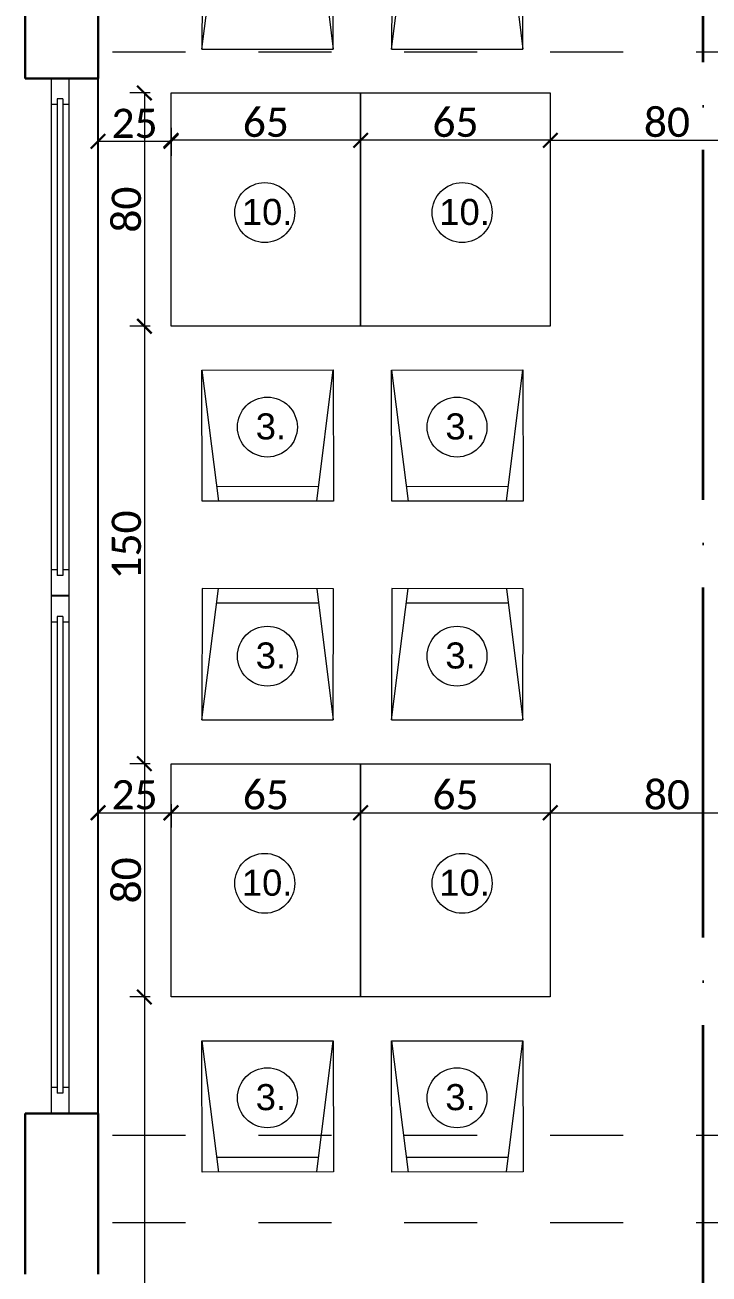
# Model space of a CAD drawing. Header units: centimetres. Extents: x -26724 to 60145, y -23645 to 6771.
# Drawn here: x -20015.1 to -19780.6, y -2140.3 to -1712 of the extents above; entities that cross this region are included whole.
import ezdxf

# ---------------------------------------------------------------- set-up
doc = ezdxf.new("R2010")
doc.units = ezdxf.units.CM
doc.linetypes.add('ACAD_ISO04W100', pattern=[30, 24, -3, 0, -3])
doc.linetypes.add('DALEKOVOD_VN', pattern=[5, 2.5, -2.5])
doc.layers.add('3.IZGLED 2', color=7, linetype='Continuous', lineweight=9, true_color=0x4a4a4a)
doc.layers.add('IZGLED 2', color=253, linetype='Continuous', lineweight=9, true_color=0x828282)
for name, color, linetype, lineweight in [('4.KOTE', 88, 'Continuous', 15), ('namestaj', 8, 'Continuous', 9), ('namjestaj', 150, 'Continuous', 5), ('prozori', 140, 'Continuous', 13), ('zid', 7, 'Continuous', 40)]:
    doc.layers.add(name, color=color, linetype=linetype, lineweight=lineweight)
doc.layers.add('pozicije', color=7, linetype='Continuous')
doc.styles.add('0.15', font='arial.ttf', dxfattribs={"height": 0.15})
doc.styles.get("Standard").update_dxf_attribs({"font": 'calibri.ttf'})
doc.dimstyles.new('ja 1 50', dxfattribs={"dimtxt": 10, "dimasz": 5, "dimexe": 5, "dimexo": 5, "dimgap": 1, "dimtad": 1, "dimdec": 0, "dimtxsty": 'Standard', "dimblk": 'ARCHTICK', "dimcen": 2.5, "dimclrd": 256, "dimclrt": 7, "dimadec": 0, "dimazin": 0, "dimtfac": 1, "dimtdec": 0, "dimtix": 1, "dimtmove": 1, "dimatfit": 3, "dimldrblk": 'ARCHTICK', "dimfxl": 10, "dimfxlon": 1, "dimlwd": 0, "dimlwe": 9, "dimarcsym": 0})

# ---------------------------------------------------------------- blocks, each defined once
blk = doc.blocks.new('hzzzzzzz')
at = {"layer": 'namjestaj', "transparency": 33554687}
for p, q in [((620.48, 1677.08, 13.5), (626.13, 1722.08, 13.5)), ((620.5, 1722.08, 13.5), (620.48, 1677.08, 13.5)), ((665.5, 1722.06, 13.5), (620.5, 1722.08, 13.5)), ((620.5, 1722.08, 13.5), (620.5, 1722.08, 13.5)), ((659.88, 1722.06, 13.5), (665.48, 1677.06, 13.5)), ((665.48, 1677.06, 13.5), (665.5, 1722.06, 13.5)), ((660.5, 1717.06, 13.5), (625.5, 1717.08, 13.5)), ((620.48, 1677.08, 13.5), (665.48, 1677.06, 13.5)), ((609.86, 1582.06, 13.5), (609.86, 1662.06, 13.5)), ((609.86, 1662.06, 13.5), (674.86, 1662.06, 13.5)), ((674.86, 1662.06, 13.5), (674.86, 1582.06, 13.5)), ((674.86, 1582.06, 13.5), (609.86, 1582.06, 13.5)), ((609.86, 1582.06, 13.5), (609.86, 1582.06, 13.5)), ((620.48, 1567.04, 13.5), (665.48, 1567.06, 13.5)), ((620.48, 1567.04, 13.5), (626.13, 1522.04, 13.5)), ((620.5, 1522.04, 13.5), (620.48, 1567.04, 13.5)), ((659.88, 1522.06, 13.5), (665.48, 1567.06, 13.5)), ((665.48, 1567.06, 13.5), (665.5, 1522.06, 13.5)), ((660.5, 1527.06, 13.5), (625.5, 1527.04, 13.5)), ((665.5, 1522.06, 13.5), (620.5, 1522.04, 13.5)), ((620.5, 1522.04, 13.5), (620.5, 1522.04, 13.5))]:
    blk.add_line(p, q, dxfattribs=at)
blk = doc.blocks.new('_ArchTick')
at = {"color": 0, "linetype": 'ByBlock', "const_width": 0.15}
blk.add_lwpolyline([(-0.5, -0.5), (0.5, 0.5)], dxfattribs=at)
blk = doc.blocks.new('*D2526')
at = {"layer": '4.KOTE', "color": 0, "lineweight": 9, "transparency": 16777216}
for p, q in [((-19900.03, -1747.23), (-19900.03, -1756.5)), ((-19835.03, -1747.23), (-19835.03, -1756.5))]:
    blk.add_line(p, q, dxfattribs=at)
at = {"layer": '4.KOTE', "lineweight": 0, "transparency": 16777216}
blk.add_line((-19835.03, -1751.5), (-19900.03, -1751.5), dxfattribs=at)
at = {"layer": 'Defpoints', "color": 0, "transparency": 16777216}
for p in [(-19900.03, -1735.26, 27), (-19835.03, -1735.26, 27), (-19900.03, -1751.5)]:
    blk.add_point(p, dxfattribs=at)
at = {"layer": '4.KOTE', "lineweight": 0, "transparency": 16777216, "xscale": 5, "yscale": 5, "zscale": 5, "rotation": 180}
blk.add_blockref('_ArchTick', (-19900.03, -1751.5), dxfattribs=at)
at = {"layer": '4.KOTE', "lineweight": 0, "transparency": 16777216, "xscale": 5, "yscale": 5, "zscale": 5}
blk.add_blockref('_ArchTick', (-19835.03, -1751.5), dxfattribs=at)
at = {"layer": '4.KOTE', "color": 7, "transparency": 16777216, "insert": (-19867.53, -1745.38), "char_height": 10, "attachment_point": 5}
blk.add_mtext('65', dxfattribs=at)
blk = doc.blocks.new('*D2527')
at = {"layer": '4.KOTE', "color": 0, "lineweight": 9, "transparency": 16777216}
for p, q in [((-19965.03, -1747.23), (-19965.03, -1756.5)), ((-19900.03, -1747.23), (-19900.03, -1756.5))]:
    blk.add_line(p, q, dxfattribs=at)
at = {"layer": '4.KOTE', "lineweight": 0, "transparency": 16777216}
blk.add_line((-19900.03, -1751.5), (-19965.03, -1751.5), dxfattribs=at)
at = {"layer": 'Defpoints', "color": 0, "transparency": 16777216}
for p in [(-19965.03, -1735.26, 27), (-19900.03, -1735.26, 27), (-19965.03, -1751.5)]:
    blk.add_point(p, dxfattribs=at)
at = {"layer": '4.KOTE', "lineweight": 0, "transparency": 16777216, "xscale": 5, "yscale": 5, "zscale": 5, "rotation": 180}
blk.add_blockref('_ArchTick', (-19965.03, -1751.5), dxfattribs=at)
at = {"layer": '4.KOTE', "lineweight": 0, "transparency": 16777216, "xscale": 5, "yscale": 5, "zscale": 5}
blk.add_blockref('_ArchTick', (-19900.03, -1751.5), dxfattribs=at)
at = {"layer": '4.KOTE', "color": 7, "transparency": 16777216, "insert": (-19932.53, -1745.38), "char_height": 10, "attachment_point": 5}
blk.add_mtext('65', dxfattribs=at)
blk = doc.blocks.new('*D2528')
at = {"layer": '4.KOTE', "color": 0, "lineweight": 9, "transparency": 16777216}
for p, q in [((-19972.2, -1735.26), (-19979.15, -1735.26)), ((-19972.2, -1815.26), (-19979.15, -1815.26))]:
    blk.add_line(p, q, dxfattribs=at)
at = {"layer": '4.KOTE', "lineweight": 0, "transparency": 16777216}
blk.add_line((-19974.15, -1735.26), (-19974.15, -1815.26), dxfattribs=at)
at = {"layer": 'Defpoints', "color": 0, "transparency": 16777216}
for p in [(-19965.03, -1735.26, 27), (-19974.15, -1815.26), (-19965.03, -1815.26, 27)]:
    blk.add_point(p, dxfattribs=at)
at = {"layer": '4.KOTE', "lineweight": 0, "transparency": 16777216, "xscale": 5, "yscale": 5, "zscale": 5}
for p, rotation in [((-19974.15, -1735.26), 90), ((-19974.15, -1815.26), 270)]:
    blk.add_blockref('_ArchTick', p, dxfattribs=dict(at, rotation=rotation))
at = {"layer": '4.KOTE', "color": 7, "transparency": 16777216, "insert": (-19980.28, -1775.26), "char_height": 10, "attachment_point": 5, "rotation": 90}
blk.add_mtext('80', dxfattribs=at)
blk = doc.blocks.new('*D2529')
at = {"layer": '4.KOTE', "color": 0, "lineweight": 9, "transparency": 16777216}
for p, q in [((-19990.03, -1744.14), (-19990.03, -1756.86)), ((-19965.03, -1747.49), (-19965.03, -1756.86))]:
    blk.add_line(p, q, dxfattribs=at)
at = {"layer": '4.KOTE', "lineweight": 0, "transparency": 16777216}
blk.add_line((-19965.03, -1751.86), (-19990.03, -1751.86), dxfattribs=at)
at = {"layer": 'Defpoints', "color": 0, "transparency": 16777216}
for p in [(-19990.03, -1735.26, 13.5), (-19965.03, -1735.26, 27), (-19990.03, -1751.86)]:
    blk.add_point(p, dxfattribs=at)
at = {"layer": '4.KOTE', "lineweight": 0, "transparency": 16777216, "xscale": 5, "yscale": 5, "zscale": 5, "rotation": 180}
blk.add_blockref('_ArchTick', (-19990.03, -1751.86), dxfattribs=at)
at = {"layer": '4.KOTE', "lineweight": 0, "transparency": 16777216, "xscale": 5, "yscale": 5, "zscale": 5}
blk.add_blockref('_ArchTick', (-19965.03, -1751.86), dxfattribs=at)
at = {"layer": '4.KOTE', "color": 7, "transparency": 16777216, "insert": (-19977.53, -1745.74), "char_height": 10, "attachment_point": 5}
blk.add_mtext('25', dxfattribs=at)
blk = doc.blocks.new('*D2530')
at = {"layer": '4.KOTE', "color": 0, "lineweight": 9, "transparency": 16777216}
for p, q in [((-19835.03, -1747.23), (-19835.03, -1756.5)), ((-19755.07, -1743.84), (-19755.07, -1756.5))]:
    blk.add_line(p, q, dxfattribs=at)
at = {"layer": '4.KOTE', "lineweight": 0, "transparency": 16777216}
blk.add_line((-19835.03, -1751.5), (-19755.07, -1751.5), dxfattribs=at)
at = {"layer": 'Defpoints', "color": 0, "transparency": 16777216}
for p in [(-19835.03, -1735.26, 27), (-19755.07, -1735.26, 13.5), (-19755.07, -1751.5)]:
    blk.add_point(p, dxfattribs=at)
at = {"layer": '4.KOTE', "lineweight": 0, "transparency": 16777216, "xscale": 5, "yscale": 5, "zscale": 5, "rotation": 180}
blk.add_blockref('_ArchTick', (-19835.03, -1751.5), dxfattribs=at)
at = {"layer": '4.KOTE', "lineweight": 0, "transparency": 16777216, "xscale": 5, "yscale": 5, "zscale": 5}
blk.add_blockref('_ArchTick', (-19755.07, -1751.5), dxfattribs=at)
at = {"layer": '4.KOTE', "color": 7, "transparency": 16777216, "insert": (-19795.05, -1745.38), "char_height": 10, "attachment_point": 5}
blk.add_mtext('80', dxfattribs=at)
blk = doc.blocks.new('*D2537')
at = {"layer": '4.KOTE', "color": 0, "lineweight": 9, "transparency": 16777216}
for p, q in [((-19972.2, -1815.26), (-19979.15, -1815.26)), ((-19972.2, -1965.26), (-19979.15, -1965.26))]:
    blk.add_line(p, q, dxfattribs=at)
at = {"layer": '4.KOTE', "lineweight": 0, "transparency": 16777216}
blk.add_line((-19974.15, -1815.26), (-19974.15, -1965.26), dxfattribs=at)
at = {"layer": 'Defpoints', "color": 0, "transparency": 16777216}
for p in [(-19965.03, -1815.26, 27), (-19974.15, -1965.26), (-19965.03, -1965.26, 27)]:
    blk.add_point(p, dxfattribs=at)
at = {"layer": '4.KOTE', "lineweight": 0, "transparency": 16777216, "xscale": 5, "yscale": 5, "zscale": 5}
for p, rotation in [((-19974.15, -1815.26), 90), ((-19974.15, -1965.26), 270)]:
    blk.add_blockref('_ArchTick', p, dxfattribs=dict(at, rotation=rotation))
at = {"layer": '4.KOTE', "color": 7, "transparency": 16777216, "insert": (-19980.28, -1890.26), "char_height": 10, "attachment_point": 5, "rotation": 90}
blk.add_mtext('150', dxfattribs=at)
blk = doc.blocks.new('*D2538')
at = {"layer": '4.KOTE', "color": 0, "lineweight": 9, "transparency": 16777216}
for p, q in [((-19972.2, -1965.26), (-19979.15, -1965.26)), ((-19972.2, -2045.26), (-19979.15, -2045.26))]:
    blk.add_line(p, q, dxfattribs=at)
at = {"layer": '4.KOTE', "lineweight": 0, "transparency": 16777216}
blk.add_line((-19974.15, -1965.26), (-19974.15, -2045.26), dxfattribs=at)
at = {"layer": 'Defpoints', "color": 0, "transparency": 16777216}
for p in [(-19965.03, -1965.26, 27), (-19974.15, -2045.26), (-19965.03, -2045.26, 27)]:
    blk.add_point(p, dxfattribs=at)
at = {"layer": '4.KOTE', "lineweight": 0, "transparency": 16777216, "xscale": 5, "yscale": 5, "zscale": 5}
for p, rotation in [((-19974.15, -1965.26), 90), ((-19974.15, -2045.26), 270)]:
    blk.add_blockref('_ArchTick', p, dxfattribs=dict(at, rotation=rotation))
at = {"layer": '4.KOTE', "color": 7, "transparency": 16777216, "insert": (-19980.28, -2005.26), "char_height": 10, "attachment_point": 5, "rotation": 90}
blk.add_mtext('80', dxfattribs=at)
blk = doc.blocks.new('*D2539')
at = {"layer": '4.KOTE', "color": 0, "lineweight": 9, "transparency": 16777216}
for p, q in [((-19972.2, -2045.26), (-19979.15, -2045.26)), ((-19972.2, -2285.26), (-19979.15, -2285.26))]:
    blk.add_line(p, q, dxfattribs=at)
at = {"layer": '4.KOTE', "lineweight": 0, "transparency": 16777216}
blk.add_line((-19974.15, -2045.26), (-19974.15, -2285.26), dxfattribs=at)
at = {"layer": 'Defpoints', "color": 0, "transparency": 16777216}
for p in [(-19965.03, -2045.26, 27), (-19974.15, -2285.26), (-19965.03, -2285.26, 27)]:
    blk.add_point(p, dxfattribs=at)
at = {"layer": '4.KOTE', "lineweight": 0, "transparency": 16777216, "xscale": 5, "yscale": 5, "zscale": 5}
for p, rotation in [((-19974.15, -2045.26), 90), ((-19974.15, -2285.26), 270)]:
    blk.add_blockref('_ArchTick', p, dxfattribs=dict(at, rotation=rotation))
at = {"layer": '4.KOTE', "color": 7, "transparency": 16777216, "insert": (-19980.28, -2165.26), "char_height": 10, "attachment_point": 5, "rotation": 90}
blk.add_mtext('240', dxfattribs=at)
blk = doc.blocks.new('*D2542')
at = {"layer": '4.KOTE', "color": 0, "lineweight": 9, "transparency": 16777216}
for p, q in [((-19990.03, -1975.34), (-19990.03, -1987.1)), ((-19965.03, -1979.09), (-19965.03, -1987.1))]:
    blk.add_line(p, q, dxfattribs=at)
at = {"layer": '4.KOTE', "lineweight": 0, "transparency": 16777216}
blk.add_line((-19990.03, -1982.1), (-19965.03, -1982.1), dxfattribs=at)
at = {"layer": 'Defpoints', "color": 0, "transparency": 16777216}
for p in [(-19990.03, -1970.04, 13.5), (-19965.03, -1970.04, 27), (-19965.03, -1982.1)]:
    blk.add_point(p, dxfattribs=at)
at = {"layer": '4.KOTE', "lineweight": 0, "transparency": 16777216, "xscale": 5, "yscale": 5, "zscale": 5, "rotation": 180}
blk.add_blockref('_ArchTick', (-19990.03, -1982.1), dxfattribs=at)
at = {"layer": '4.KOTE', "lineweight": 0, "transparency": 16777216, "xscale": 5, "yscale": 5, "zscale": 5}
blk.add_blockref('_ArchTick', (-19965.03, -1982.1), dxfattribs=at)
at = {"layer": '4.KOTE', "color": 7, "transparency": 16777216, "insert": (-19977.53, -1975.97), "char_height": 10, "attachment_point": 5}
blk.add_mtext('25', dxfattribs=at)
blk = doc.blocks.new('*D2543')
at = {"layer": '4.KOTE', "color": 0, "lineweight": 9, "transparency": 16777216}
for p, q in [((-19965.03, -1979.09), (-19965.03, -1987.1)), ((-19900.03, -1984.37), (-19900.03, -1987.1))]:
    blk.add_line(p, q, dxfattribs=at)
at = {"layer": '4.KOTE', "lineweight": 0, "transparency": 16777216}
blk.add_line((-19965.03, -1982.1), (-19900.03, -1982.1), dxfattribs=at)
at = {"layer": 'Defpoints', "color": 0, "transparency": 16777216}
for p in [(-19965.03, -1970.04, 27), (-19900.03, -1982.1, 27), (-19900.03, -1982.1)]:
    blk.add_point(p, dxfattribs=at)
at = {"layer": '4.KOTE', "lineweight": 0, "transparency": 16777216, "xscale": 5, "yscale": 5, "zscale": 5, "rotation": 180}
blk.add_blockref('_ArchTick', (-19965.03, -1982.1), dxfattribs=at)
at = {"layer": '4.KOTE', "lineweight": 0, "transparency": 16777216, "xscale": 5, "yscale": 5, "zscale": 5}
blk.add_blockref('_ArchTick', (-19900.03, -1982.1), dxfattribs=at)
at = {"layer": '4.KOTE', "color": 7, "transparency": 16777216, "insert": (-19932.53, -1975.98), "char_height": 10, "attachment_point": 5}
blk.add_mtext('65', dxfattribs=at)
blk = doc.blocks.new('*D2544')
at = {"layer": '4.KOTE', "lineweight": 0, "transparency": 16777216}
blk.add_line((-19900.03, -1982.1), (-19835.03, -1982.1), dxfattribs=at)
at = {"layer": '4.KOTE', "color": 0, "lineweight": 9, "transparency": 16777216}
for p, q in [((-19835.03, -1979.23), (-19835.03, -1987.1)), ((-19900.03, -1984.37), (-19900.03, -1987.1))]:
    blk.add_line(p, q, dxfattribs=at)
at = {"layer": 'Defpoints', "color": 0, "transparency": 16777216}
for p in [(-19835.03, -1970.47, 27), (-19900.03, -1982.1, 27), (-19835.03, -1982.1)]:
    blk.add_point(p, dxfattribs=at)
at = {"layer": '4.KOTE', "lineweight": 0, "transparency": 16777216, "xscale": 5, "yscale": 5, "zscale": 5, "rotation": 180}
blk.add_blockref('_ArchTick', (-19900.03, -1982.1), dxfattribs=at)
at = {"layer": '4.KOTE', "lineweight": 0, "transparency": 16777216, "xscale": 5, "yscale": 5, "zscale": 5}
blk.add_blockref('_ArchTick', (-19835.03, -1982.1), dxfattribs=at)
at = {"layer": '4.KOTE', "color": 7, "transparency": 16777216, "insert": (-19867.53, -1975.98), "char_height": 10, "attachment_point": 5}
blk.add_mtext('65', dxfattribs=at)
blk = doc.blocks.new('*D2545')
at = {"layer": '4.KOTE', "color": 0, "lineweight": 9, "transparency": 16777216}
for p, q in [((-19835.03, -1979.23), (-19835.03, -1987.1)), ((-19755.07, -1983.83), (-19755.07, -1987.1))]:
    blk.add_line(p, q, dxfattribs=at)
at = {"layer": '4.KOTE', "lineweight": 0, "transparency": 16777216}
blk.add_line((-19835.03, -1982.1), (-19755.07, -1982.1), dxfattribs=at)
at = {"layer": 'Defpoints', "color": 0, "transparency": 16777216}
for p in [(-19835.03, -1970.47, 27), (-19755.07, -1982.1, 13.5), (-19755.07, -1982.1)]:
    blk.add_point(p, dxfattribs=at)
at = {"layer": '4.KOTE', "lineweight": 0, "transparency": 16777216, "xscale": 5, "yscale": 5, "zscale": 5, "rotation": 180}
blk.add_blockref('_ArchTick', (-19835.03, -1982.1), dxfattribs=at)
at = {"layer": '4.KOTE', "lineweight": 0, "transparency": 16777216, "xscale": 5, "yscale": 5, "zscale": 5}
blk.add_blockref('_ArchTick', (-19755.07, -1982.1), dxfattribs=at)
at = {"layer": '4.KOTE', "color": 7, "transparency": 16777216, "insert": (-19795.05, -1975.97), "char_height": 10, "attachment_point": 5}
blk.add_mtext('80', dxfattribs=at)

msp = doc.modelspace()

# ---------------------------------------------------------------- linework, layer by layer
at = {"layer": '3.IZGLED 2', "color": 32, "linetype": 'DALEKOVOD_VN', "ltscale": 10, "true_color": 0xcd6928}
for p, q in [((-19310.07, -1721.26, 13.5), (-19990.05, -1721.26, 13.5)), ((-19310.07, -2092.76, 13.5), (-19990.03, -2092.76, 13.5)), ((-19310.07, -2122.76, 13.5), (-19990.03, -2122.76, 13.5))]:
    msp.add_line(p, q, dxfattribs=at)
at = {"layer": 'IZGLED 2', "color": 32, "linetype": 'ACAD_ISO04W100', "lineweight": 35, "ltscale": 5}
msp.add_line((-19782.61, -3075.56), (-19782.61, -1001.95), dxfattribs=at)
at = {"layer": 'IZGLED 2', "lineweight": 25, "ltscale": 12}
msp.add_line((-19990.03, -2085.26, 13.5), (-19990.03, -1730.26, 13.5), dxfattribs=at)
at = {"layer": 'namestaj'}
for centre in [(-19932.91, -1776.29, -27), (-19865.25, -1776.29, -27), (-19932, -1849.83, -27), (-19867, -1849.83, -27), (-19932, -1928.38, -27), (-19867, -1928.38, -27), (-19932.91, -2006.29, -27), (-19865.25, -2006.29, -27), (-19932, -2079.83, -27), (-19867, -2079.83, -27)]:
    msp.add_circle(centre, 10.27, dxfattribs=at)
at = {"layer": 'prozori'}
for p, q in [((-20006.05, -1730.26, 13.5), (-20006.05, -2085.26, 13.5)), ((-20000.05, -1730.26, 13.5), (-20000.05, -2085.26, 13.5)), ((-20004.05, -1737.26, 13.5), (-20004.05, -1900.76, 13.5)), ((-20002.05, -1737.26, 13.5), (-20004.05, -1737.26, 13.5)), ((-20002.05, -1737.26, 13.5), (-20002.05, -1900.76, 13.5)), ((-20004.05, -1739.26, 13.5), (-20006.05, -1739.26, 13.5)), ((-20000.05, -1739.26, 13.5), (-20002.05, -1739.26, 13.5)), ((-20004.05, -1898.76, 13.5), (-20006.05, -1898.76, 13.5)), ((-20002.05, -1900.76, 13.5), (-20004.05, -1900.76, 13.5)), ((-20000.05, -1898.76, 13.5), (-20002.05, -1898.76, 13.5)), ((-20004.05, -1916.76, 13.5), (-20006.05, -1916.76, 13.5)), ((-20004.05, -1914.76, 13.5), (-20004.05, -2078.26, 13.5)), ((-20002.05, -1914.76, 13.5), (-20004.05, -1914.76, 13.5)), ((-20002.05, -1914.76, 13.5), (-20002.05, -2078.26, 13.5)), ((-20000.05, -1916.76, 13.5), (-20002.05, -1916.76, 13.5)), ((-20004.05, -2076.26, 13.5), (-20006.05, -2076.26, 13.5)), ((-20000.05, -2076.26, 13.5), (-20002.05, -2076.26, 13.5)), ((-20002.05, -2078.26, 13.5), (-20004.05, -2078.26, 13.5))]:
    msp.add_line(p, q, dxfattribs=at)
at = {"layer": 'prozori', "lineweight": 25, "ltscale": 12}
msp.add_line((-20000.05, -1907.76, 13.5), (-20006.05, -1907.76, 13.5), dxfattribs=at)
at = {"layer": 'zid', "lineweight": 30}
for p, q in [((-20015.07, -1675.26, 13.5), (-20015.07, -1730.26, 13.5)), ((-19990.05, -1730.26, 13.5), (-19990.05, -1675.26, 13.5)), ((-20015.07, -1730.26, 13.5), (-19990.05, -1730.26, 13.5)), ((-20015.07, -2085.26, 13.5), (-20015.07, -2140.26, 13.5)), ((-20015.07, -2085.26, 13.5), (-19990.03, -2085.26, 13.5)), ((-19990.03, -2140.26, 13.5), (-19990.03, -2085.26, 13.5))]:
    msp.add_line(p, q, dxfattribs=at)

# ---------------------------------------------------------------- block references
for p in [(-20574.89, -3397.32, 13.5), (-20509.89, -3397.32, 13.5), (-20574.89, -3627.32, 13.5), (-20509.89, -3627.32, 13.5)]:
    msp.add_blockref('hzzzzzzz', p)

# ---------------------------------------------------------------- texts
at = {"layer": 'pozicije', "style": '0.15'}
for s, p in [('10.', (-19940.75, -1780.53, -27)), ('10.', (-19873.09, -1780.53, -27)), ('3.', (-19936, -1854.07, -27)), ('3.', (-19871, -1854.07, -27)), ('3.', (-19936, -1932.62, -27)), ('3.', (-19871, -1932.62, -27)), ('10.', (-19940.75, -2010.53, -27)), ('10.', (-19873.09, -2010.53, -27)), ('3.', (-19936, -2084.07, -27)), ('3.', (-19871, -2084.07, -27))]:
    msp.add_text(s, height=8.93, dxfattribs=at).set_placement(p)

# ---------------------------------------------------------------- dimensions: what is measured, and where the dimension line sits
at = {"layer": '4.KOTE'}
for base, p1, p2, picture, middle in [((-19974.15, -1815.26), (-19965.03, -1735.26, 27), (-19965.03, -1815.26, 27), '*D2528', (-19980.28, -1775.26)), ((-19974.15, -1965.26), (-19965.03, -1815.26, 27), (-19965.03, -1965.26, 27), '*D2537', (-19980.28, -1890.26)), ((-19974.15, -2045.26), (-19965.03, -1965.26, 27), (-19965.03, -2045.26, 27), '*D2538', (-19980.28, -2005.26)), ((-19974.15, -2285.26), (-19965.03, -2045.26, 27), (-19965.03, -2285.26, 27), '*D2539', (-19980.28, -2165.26))]:
    dim = msp.add_linear_dim(base=base, p1=p1, p2=p2, angle=90, dimstyle='ja 1 50', dxfattribs=at)
    dim.commit()
    dim.dimension.update_dxf_attribs({"geometry": picture, "text_midpoint": middle})
for base, p1, p2, picture, middle in [((-19990.03, -1751.86), (-19965.03, -1735.26, 27), (-19990.03, -1735.26, 13.5), '*D2529', (-19977.53, -1745.74)), ((-19965.03, -1751.5), (-19900.03, -1735.26, 27), (-19965.03, -1735.26, 27), '*D2527', (-19932.53, -1745.38)), ((-19900.03, -1751.5), (-19835.03, -1735.26, 27), (-19900.03, -1735.26, 27), '*D2526', (-19867.53, -1745.38)), ((-19755.07, -1751.5), (-19835.03, -1735.26, 27), (-19755.07, -1735.26, 13.5), '*D2530', (-19795.05, -1745.38)), ((-19965.03, -1982.1), (-19990.03, -1970.04, 13.5), (-19965.03, -1970.04, 27), '*D2542', (-19977.53, -1975.97)), ((-19900.03, -1982.1), (-19965.03, -1970.04, 27), (-19900.03, -1982.1, 27), '*D2543', (-19932.53, -1975.98)), ((-19835.03, -1982.1), (-19900.03, -1982.1, 27), (-19835.03, -1970.47, 27), '*D2544', (-19867.53, -1975.98)), ((-19755.07, -1982.1), (-19835.03, -1970.47, 27), (-19755.07, -1982.1, 13.5), '*D2545', (-19795.05, -1975.97))]:
    dim = msp.add_linear_dim(base=base, p1=p1, p2=p2, dimstyle='ja 1 50', dxfattribs=at)
    dim.commit()
    dim.dimension.update_dxf_attribs({"geometry": picture, "text_midpoint": middle})

doc.saveas('drawing.dxf')
